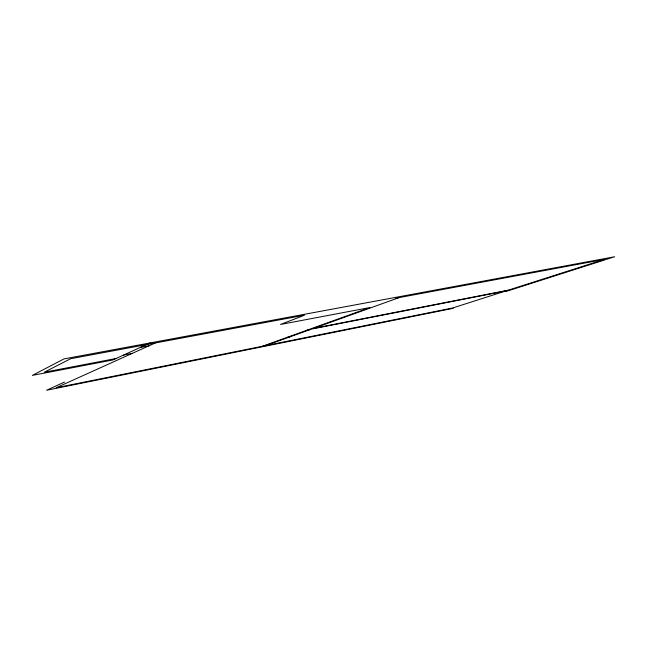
<?xml version="1.0" encoding="UTF-8"?>
<svg xmlns="http://www.w3.org/2000/svg" width="647" height="647" viewBox="0 0 647 647"><rect width="100%" height="100%" fill="white"/><g stroke="black" fill="none" stroke-linecap="round" stroke-linejoin="round"><path stroke-width="0.97" d="M64.53 382.045L46.576 390.246L453.296 308.304M150.161 342.918L112.821 359.983L32.35 375.389L64.021 358.899L614.65 256.754L505.622 291.587M155.304 342.967L56.168 387.747L452.657 307.988L604.573 259.35L395.843 298.202M262.447 346.25L369.898 307.543L280.531 324.454L304.478 315.202L70.652 358.721L44.271 372.227L115.999 358.527M265.48 345.644L311.571 329.08L505.962 290.924M399.264 297.563L313.569 328.361L508.251 290.188M286.823 337.467L289.937 336.852M307.147 330.148L310.325 329.525M123.601 355.049L132.134 353.432M140.391 347.382L149.166 345.741"/></g></svg>
